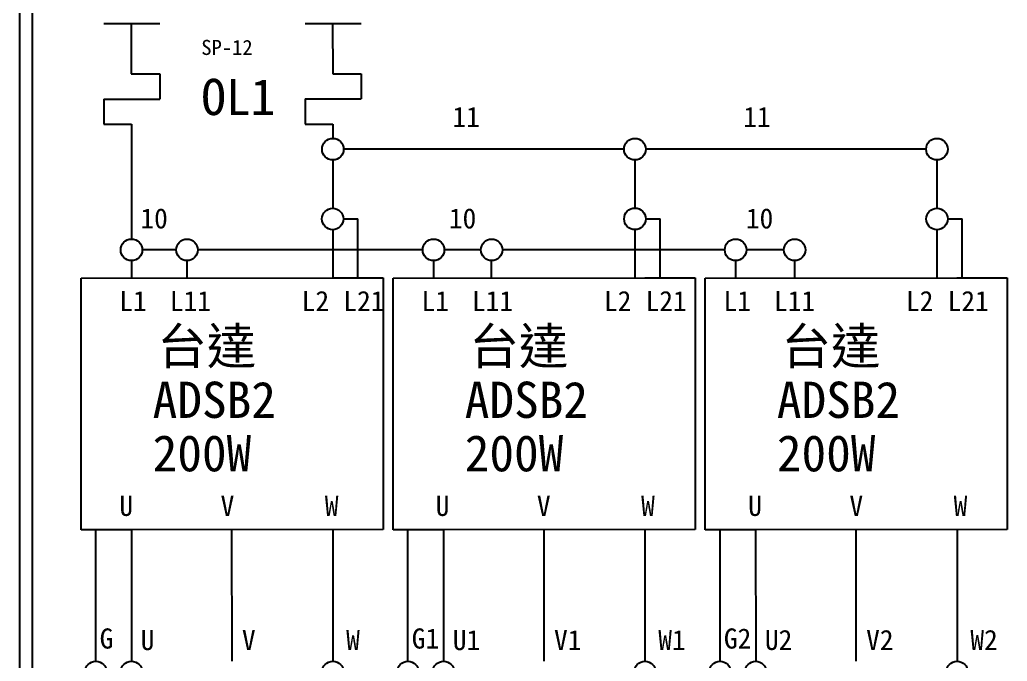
# Model space of a CAD drawing. Extents: x 10 to 297, y 3 to 207.
# Drawn here: x 10 to 108.1, y 57.4 to 121.1 of the extents above; entities that cross this region are included whole.
import ezdxf

# ---------------------------------------------------------------- set-up
doc = ezdxf.new("R2010")
doc.units = 0
doc.layers.get('0').update_dxf_attribs({"linetype": 'CONTINUOUS'})
doc.layers.add('圖框層', color=7, linetype='CONTINUOUS')
doc.layers.add('標尺寸層', color=3, linetype='CONTINUOUS')
doc.styles.add('STSL', font='KAIU.TTF')

msp = doc.modelspace()

# ---------------------------------------------------------------- linework, layer by layer
for p, q in [((41.08, 120.701), (41.081, 115.708)), ((70.027, 108.218), (42.169, 108.218)), ((100.027, 108.218), (72.169, 108.218)), ((25.542, 98.218), (22.169, 98.218)), ((50.027, 98.218), (27.684, 98.218)), ((55.8, 98.218), (52.169, 98.218)), ((80.027, 98.218), (57.942, 98.218)), ((41.093, 70.429), (41.098, 57.361)), ((72.093, 70.429), (72.098, 57.361)), ((103.093, 70.429), (103.098, 57.361))]:
    msp.add_line(p, q)
for centre in [(41.098, 108.218), (71.098, 108.218), (101.098, 108.218), (41.084, 101.289), (71.1, 101.299), (101.1, 101.289), (21.098, 98.218), (26.613, 98.218), (51.098, 98.218), (56.871, 98.218), (81.098, 98.218), (86.971, 98.218), (17.557, 56.29), (21.098, 56.29), (41.098, 56.29), (48.557, 56.29), (52.098, 56.29), (72.098, 56.29), (79.557, 56.29), (83.098, 56.29), (103.098, 56.29)]:
    msp.add_circle(centre, 1.071)
at = {"layer": '圖框層', "color": 7}
for p, q in [((10, 3), (10, 206.969)), ((11.25, 4.25), (11.25, 205.719))]:
    msp.add_line(p, q, dxfattribs=at)
at = {"layer": '標尺寸層', "color": 7}
for p, q in [((18.351, 120.701), (23.919, 120.701)), ((21.08, 120.701), (21.081, 115.701)), ((38.351, 120.701), (43.919, 120.701)), ((21.081, 115.701), (23.919, 115.701)), ((23.919, 115.701), (23.919, 113.201)), ((41.081, 115.708), (43.919, 115.708)), ((43.919, 115.708), (43.919, 113.208)), ((18.351, 113.201), (23.919, 113.201)), ((18.351, 113.201), (18.351, 110.701)), ((38.351, 113.208), (43.919, 113.208)), ((38.351, 113.208), (38.351, 110.708)), ((18.351, 110.701), (21.083, 110.701)), ((21.083, 110.701), (21.084, 99.289)), ((38.351, 110.708), (41.083, 110.708)), ((41.083, 110.708), (41.083, 109.289)), ((41.084, 107.147), (41.084, 102.36)), ((71.098, 107.147), (71.099, 102.37)), ((101.098, 107.147), (101.1, 102.36)), ((42.155, 101.289), (43.583, 101.289)), ((43.583, 95.431), (43.583, 101.289)), ((72.171, 101.299), (73.599, 101.299)), ((73.599, 95.441), (73.599, 101.299)), ((102.171, 101.289), (103.599, 101.289)), ((103.599, 95.431), (103.599, 101.289)), ((41.084, 100.218), (41.085, 95.431)), ((71.1, 100.228), (71.102, 95.43)), ((101.1, 100.218), (101.102, 95.43)), ((85.9, 98.218), (82.169, 98.218)), ((21.085, 97.147), (21.085, 95.424)), ((26.613, 95.451), (26.613, 97.147)), ((51.098, 97.147), (51.098, 95.424)), ((56.871, 95.451), (56.871, 97.147)), ((81.098, 97.147), (81.099, 95.424)), ((86.971, 95.451), (86.971, 97.147)), ((16.092, 95.422), (41.083, 95.431)), ((16.092, 70.422), (16.092, 95.422)), ((41.083, 95.431), (46.083, 95.431)), ((46.083, 95.431), (46.083, 70.431)), ((47.092, 95.422), (72.083, 95.431)), ((47.092, 70.422), (47.092, 95.422)), ((72.083, 95.431), (77.083, 95.431)), ((77.083, 95.431), (77.083, 70.431)), ((78.092, 95.422), (103.083, 95.431)), ((78.092, 70.422), (78.092, 95.422)), ((103.083, 95.431), (108.083, 95.431)), ((108.083, 95.431), (108.083, 70.431)), ((21.092, 70.422), (16.092, 70.422)), ((17.557, 57.361), (17.557, 70.422)), ((46.083, 70.431), (21.092, 70.422)), ((21.093, 70.422), (21.098, 57.361)), ((31.083, 57.357), (31.078, 70.426)), ((52.092, 70.422), (47.092, 70.422)), ((48.557, 57.361), (48.557, 70.422)), ((77.083, 70.431), (52.092, 70.422)), ((52.093, 70.422), (52.098, 57.361)), ((62.083, 57.357), (62.078, 70.426)), ((83.092, 70.422), (78.092, 70.422)), ((79.557, 57.361), (79.557, 70.422)), ((108.083, 70.431), (83.092, 70.422)), ((83.093, 70.422), (83.098, 57.361)), ((93.083, 57.357), (93.078, 70.426))]:
    msp.add_line(p, q, dxfattribs=at)

# ---------------------------------------------------------------- texts
at = {"layer": '圖框層', "color": 4, "style": 'STSL'}
for s, height, p in [('SP-12', 1.5, (28.032, 117.576)), ('OL1', 3.6, (28.032, 111.605)), ('11', 2, (52.975, 110.43)), ('11', 2, (81.859, 110.43)), ('10', 2, (21.985, 100.346)), ('10', 2, (52.625, 100.346)), ('10', 2, (82.124, 100.346)), ('L1', 2, (19.893, 92.141)), ('L11', 2, (24.906, 92.141)), ('L2', 2, (38.01, 92.141)), ('L21', 2, (42.147, 92.141)), ('L1', 2, (49.906, 92.141)), ('L11', 2, (54.92, 92.141)), ('L2', 2, (68.024, 92.141)), ('L21', 2, (72.16, 92.141)), ('L1', 2, (79.906, 92.141)), ('L11', 2, (84.92, 92.141)), ('L2', 2, (98.024, 92.141)), ('L21', 2, (102.161, 92.141)), ('台達', 3.6, (23.666, 86.855)), ('台達', 3.6, (54.666, 86.855)), ('台達', 3.6, (85.666, 86.855)), ('ADSB2', 3.6, (23.199, 81.528)), ('ADSB2', 3.6, (54.199, 81.528)), ('ADSB2', 3.6, (85.199, 81.528)), ('200W', 3.6, (23.199, 76.223)), ('200W', 3.6, (54.199, 76.223)), ('200W', 3.6, (85.199, 76.223)), ('U', 2, (19.893, 71.792)), ('V', 2, (29.949, 71.792)), ('W', 2, (40.301, 71.792)), ('U', 2, (51.309, 71.792)), ('V', 2, (61.366, 71.792)), ('W', 2, (71.718, 71.792)), ('U', 2, (82.352, 71.792)), ('V', 2, (92.408, 71.792)), ('W', 2, (102.76, 71.792)), ('G', 2, (17.938, 58.621)), ('U', 2, (22.012, 58.468)), ('V', 2, (32.068, 58.468)), ('W', 2, (42.42, 58.468)), ('G1', 2, (48.938, 58.621)), ('U1', 2, (53.012, 58.468)), ('V1', 2, (63.068, 58.468)), ('W1', 2, (73.42, 58.468)), ('G2', 2, (79.938, 58.621)), ('U2', 2, (84.012, 58.479)), ('V2', 2, (94.068, 58.479)), ('W2', 2, (104.42, 58.479))]:
    msp.add_text(s, height=height, dxfattribs=at).set_placement(p)

doc.saveas('drawing.dxf')
